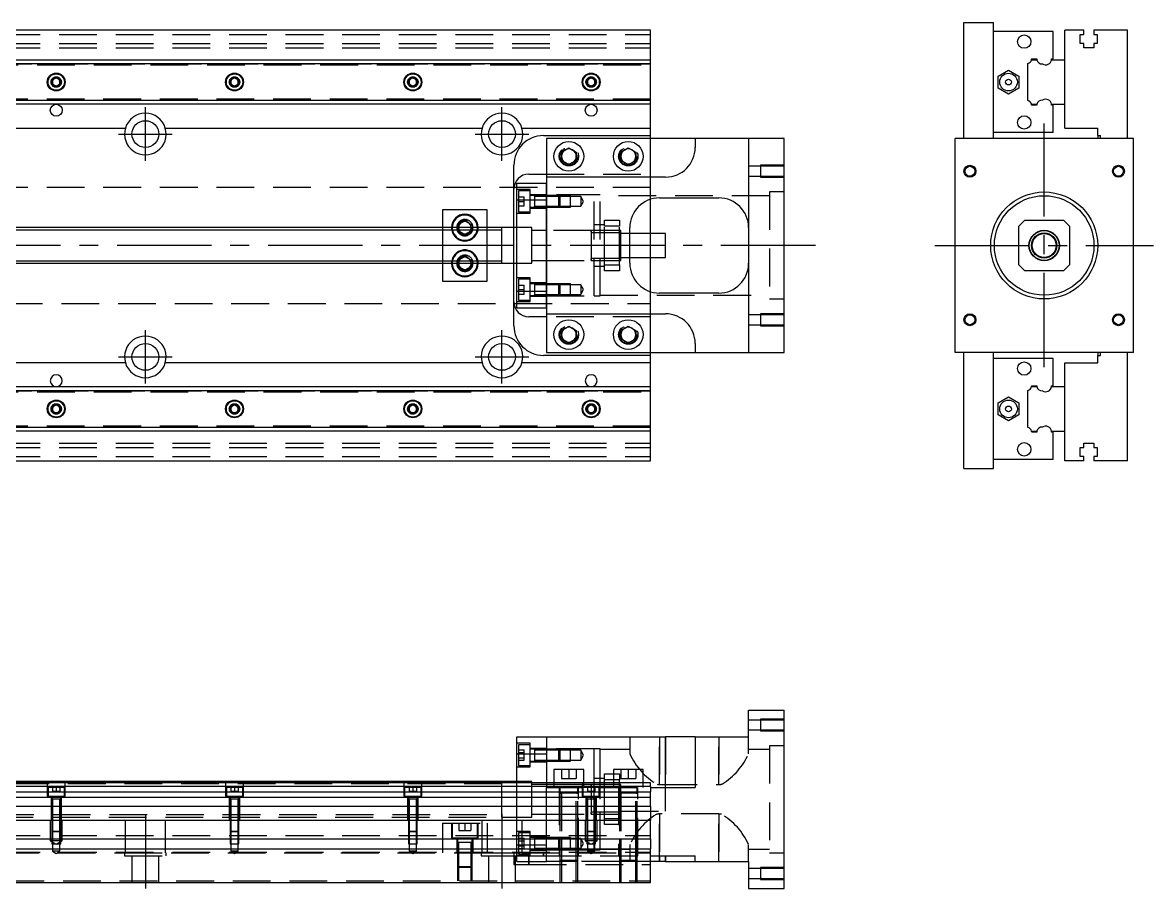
# Model space of a CAD drawing. Extents: x -12 to 749, y -264 to 77.
# Drawn here: x 368.7 to 749.2, y -216.3 to 75 of the extents above; entities that cross this region are included whole.
import ezdxf

# ---------------------------------------------------------------- set-up
doc = ezdxf.new("R2010")
doc.units = 0
doc.linetypes.add('CENTER', pattern=[50.8, 31.75, -6.35, 6.35, -6.35])
doc.linetypes.add('DASHED', pattern=[19.05, 12.7, -6.35])
doc.layers.get('0').update_dxf_attribs({"linetype": 'CONTINUOUS'})
doc.layers.add('CENTER', color=1, linetype='CENTER')

msp = doc.modelspace()

# ---------------------------------------------------------------- linework, layer by layer
at = {"color": 7, "linetype": 'CONTINUOUS'}
for p, q in [((580, 72.5), (340, 72.5)), ((580, 62.5), (580, 72.5)), ((685.44, 75), (695.44, 75)), ((685.44, 36), (685.44, 75)), ((695.44, 36), (695.44, 75)), ((719.44, 62.5), (719.44, 72.5)), ((725.74, 72.5), (719.44, 72.5)), ((725.74, 71), (725.74, 72.5)), ((729.14, 72.5), (729.14, 71)), ((740.44, 72.5), (729.14, 72.5)), ((740.44, 36), (740.44, 72.5)), ((715.44, 72), (695.44, 72)), ((715.44, 62.8), (715.44, 72)), ((724.59, 71), (725.74, 71)), ((724.59, 68), (724.59, 71)), ((729.14, 71), (730.29, 71)), ((730.29, 71), (730.29, 68)), ((725.74, 68), (724.59, 68)), ((725.74, 66.5), (725.74, 68)), ((729.14, 66.5), (725.74, 66.5)), ((729.14, 68), (729.14, 66.5)), ((730.29, 68), (729.14, 68)), ((340, 62.5), (580, 62.5)), ((340, 61.25), (580, 61.25)), ((580, 61.25), (580, 62.5)), ((580, 48.75), (580, 61.25)), ((706.94, 48.75), (706.94, 61.25)), ((708.19, 62.5), (709.96, 62.5)), ((708.23, 62.8), (709.94, 62.8)), ((714.91, 62.5), (719.44, 62.5)), ((714.94, 62.8), (715.44, 62.8)), ((719.44, 47.5), (719.44, 62.5)), ((719.44, 47.5), (719.44, 62.5)), ((696.94, 57.02), (700.44, 59.04)), ((700.44, 59.04), (703.94, 57.02)), ((378.75, 55.72), (380, 56.44)), ((378.75, 54.28), (378.75, 55.72)), ((380, 53.56), (378.75, 54.28)), ((380, 56.44), (381.25, 55.72)), ((381.25, 54.28), (380, 53.56)), ((381.25, 55.72), (381.25, 54.28)), ((438.75, 55.72), (440, 56.44)), ((438.75, 54.28), (438.75, 55.72)), ((440, 53.56), (438.75, 54.28)), ((440, 56.44), (441.25, 55.72)), ((441.25, 54.28), (440, 53.56)), ((441.25, 55.72), (441.25, 54.28)), ((498.75, 55.72), (500, 56.44)), ((498.75, 54.28), (498.75, 55.72)), ((500, 53.56), (498.75, 54.28)), ((500, 56.44), (501.25, 55.72)), ((501.25, 54.28), (500, 53.56)), ((501.25, 55.72), (501.25, 54.28)), ((558.75, 55.72), (560, 56.44)), ((558.75, 54.28), (558.75, 55.72)), ((560, 53.56), (558.75, 54.28)), ((560, 56.44), (561.25, 55.72)), ((561.25, 54.28), (560, 53.56)), ((561.25, 55.72), (561.25, 54.28)), ((696.94, 52.98), (696.94, 57.02)), ((703.94, 57.02), (703.94, 52.98)), ((700.44, 50.96), (696.94, 52.98)), ((703.94, 52.98), (700.44, 50.96)), ((580, 48.75), (340, 48.75)), ((580, 47.5), (340, 47.5)), ((580, 47.5), (580, 48.75)), ((580, 39.5), (580, 47.5)), ((708.19, 47.5), (709.96, 47.5)), ((709.94, 47.2), (708.23, 47.2)), ((714.91, 47.5), (719.44, 47.5)), ((715.44, 47.2), (714.94, 47.2)), ((715.44, 38), (715.44, 47.2)), ((719.44, 39.5), (719.44, 47.5)), ((340, 39.5), (403.29, 39.5)), ((416.71, 39.5), (523.29, 39.5)), ((536.71, 39.5), (580, 39.5)), ((580, 37), (580, 39.5)), ((719.44, 39.5), (730.44, 39.5)), ((730.44, 37), (730.44, 39.5)), ((544, 37), (580, 37)), ((545, 36), (545, 23)), ((595, 36), (545, 36)), ((580, 36), (580, 37)), ((595, 36), (595, 33)), ((613, 36), (595, 36)), ((613, 36), (613, -36)), ((625, 36), (613, 36)), ((625, -36), (625, 36)), ((682.44, -36), (682.44, 36)), ((742.44, 36), (682.44, 36)), ((715.44, 38), (695.44, 38)), ((730.44, 37), (731.44, 37)), ((730.44, 37), (730.44, 36)), ((731.44, 36), (731.44, 37)), ((742.44, -36), (742.44, 36)), ((550, 31.44), (552.5, 32.89)), ((550, 28.56), (550, 31.44)), ((552.5, 32.89), (555, 31.44)), ((555, 31.44), (555, 28.56)), ((570, 31.44), (572.5, 32.89)), ((570, 28.56), (570, 31.44)), ((572.5, 32.89), (575, 31.44)), ((575, 31.44), (575, 28.56)), ((534, 6), (534, 27)), ((552.5, 27.11), (550, 28.56)), ((555, 28.56), (552.5, 27.11)), ((572.5, 27.11), (570, 28.56)), ((575, 28.56), (572.5, 27.11)), ((539, 24), (545, 24)), ((545, 23), (545, 15.33)), ((585, 23), (545, 23)), ((535, 15.33), (535, 21)), ((535, 21), (545, 21)), ((535, 15.33), (545, 15.33)), ((535, -15.33), (535, 15.33)), ((545, -15.33), (545, 15.33)), ((545, 15.33), (545, -15.33)), ((580, 4), (580, 15.54)), ((583, 16), (603, 16)), ((510, 12), (510, 6)), ((525, 12), (510, 12)), ((525, 6), (525, 12)), ((515.5, 7.15), (517.5, 8.31)), ((517.5, 8.31), (519.5, 7.15)), ((705.94, 8.5), (703.94, 6.5)), ((705.94, 8.5), (718.94, 8.5)), ((720.94, 6.5), (718.94, 8.5)), ((530, 6), (340, 6)), ((515.5, 6), (515.5, 7.15)), ((519.5, 7.15), (519.5, 6)), ((530, 6), (529.99, 6)), ((530, -6), (530, 6)), ((530, 6), (530, 6)), ((535, 6), (530, 6)), ((573, -6), (573, 6)), ((585, 4), (573, 4)), ((585, 0), (585, 4)), ((703.94, -6.5), (703.94, 6.5)), ((720.94, 6.5), (720.94, -6.5)), ((585, -4), (585, 0)), ((340, -6), (530, -6)), ((510, -6), (510, -12)), ((515.5, -7.15), (515.5, -6)), ((517.5, -8.31), (515.5, -7.15)), ((519.5, -7.15), (517.5, -8.31)), ((519.5, -6), (519.5, -7.15)), ((525, -12), (525, -6)), ((529.99, -6), (530, -6)), ((530, -6), (530, -6)), ((530, -6), (535, -6)), ((534, -27), (534, -6)), ((573, -4), (585, -4)), ((580, -15.54), (580, -4)), ((703.94, -6.5), (705.94, -8.5)), ((718.94, -8.5), (720.94, -6.5)), ((718.94, -8.5), (705.94, -8.5)), ((510, -12), (525, -12)), ((535, -15.33), (545, -15.33)), ((535, -21), (535, -15.33)), ((545, -15.33), (545, -23)), ((603, -16), (583, -16)), ((535, -21), (545, -21)), ((545, -24), (539, -24)), ((545, -23), (585, -23)), ((545, -23), (545, -36)), ((550, -28.56), (552.5, -27.11)), ((550, -31.44), (550, -28.56)), ((552.5, -27.11), (555, -28.56)), ((555, -28.56), (555, -31.44)), ((570, -28.56), (572.5, -27.11)), ((570, -31.44), (570, -28.56)), ((572.5, -27.11), (575, -28.56)), ((575, -28.56), (575, -31.44)), ((552.5, -32.89), (550, -31.44)), ((555, -31.44), (552.5, -32.89)), ((572.5, -32.89), (570, -31.44)), ((575, -31.44), (572.5, -32.89)), ((595, -33), (595, -36)), ((580, -37), (544, -37)), ((545, -36), (595, -36)), ((580, -37), (580, -36)), ((580, -39.5), (580, -37)), ((595, -36), (613, -36)), ((613, -36), (625, -36)), ((742.44, -36), (682.44, -36)), ((685.44, -75), (685.44, -36)), ((695.44, -75), (695.44, -36)), ((715.44, -38), (695.44, -38)), ((715.44, -47.2), (715.44, -38)), ((730.44, -36), (730.44, -37)), ((730.44, -39.5), (730.44, -37)), ((730.44, -37), (731.44, -37)), ((731.44, -37), (731.44, -36)), ((740.44, -72.5), (740.44, -36)), ((403.29, -39.5), (340, -39.5)), ((523.29, -39.5), (416.71, -39.5)), ((580, -39.5), (536.71, -39.5)), ((580, -47.5), (580, -39.5)), ((719.44, -47.5), (719.44, -39.5)), ((719.44, -39.5), (730.44, -39.5)), ((340, -47.5), (580, -47.5)), ((340, -48.75), (580, -48.75)), ((580, -48.75), (580, -47.5)), ((580, -61.25), (580, -48.75)), ((706.94, -61.25), (706.94, -48.75)), ((708.19, -47.5), (709.96, -47.5)), ((708.23, -47.2), (709.94, -47.2)), ((714.91, -47.5), (719.44, -47.5)), ((714.94, -47.2), (715.44, -47.2)), ((719.44, -62.5), (719.44, -47.5)), ((719.44, -62.5), (719.44, -47.5)), ((696.94, -52.98), (700.44, -50.96)), ((696.94, -57.02), (696.94, -52.98)), ((700.44, -50.96), (703.94, -52.98)), ((703.94, -52.98), (703.94, -57.02)), ((378.75, -54.28), (380, -53.56)), ((378.75, -55.72), (378.75, -54.28)), ((380, -56.44), (378.75, -55.72)), ((380, -53.56), (381.25, -54.28)), ((381.25, -55.72), (380, -56.44)), ((381.25, -54.28), (381.25, -55.72)), ((438.75, -54.28), (440, -53.56)), ((438.75, -55.72), (438.75, -54.28)), ((440, -56.44), (438.75, -55.72)), ((440, -53.56), (441.25, -54.28)), ((441.25, -55.72), (440, -56.44)), ((441.25, -54.28), (441.25, -55.72)), ((498.75, -54.28), (500, -53.56)), ((498.75, -55.72), (498.75, -54.28)), ((500, -56.44), (498.75, -55.72)), ((500, -53.56), (501.25, -54.28)), ((501.25, -55.72), (500, -56.44)), ((501.25, -54.28), (501.25, -55.72)), ((558.75, -54.28), (560, -53.56)), ((558.75, -55.72), (558.75, -54.28)), ((560, -56.44), (558.75, -55.72)), ((560, -53.56), (561.25, -54.28)), ((561.25, -55.72), (560, -56.44)), ((561.25, -54.28), (561.25, -55.72)), ((700.44, -59.04), (696.94, -57.02)), ((703.94, -57.02), (700.44, -59.04)), ((580, -61.25), (340, -61.25)), ((580, -62.5), (340, -62.5)), ((580, -62.5), (580, -61.25)), ((580, -72.5), (580, -62.5)), ((708.19, -62.5), (709.96, -62.5)), ((709.94, -62.8), (708.23, -62.8)), ((714.91, -62.5), (719.44, -62.5)), ((715.44, -62.8), (714.94, -62.8)), ((715.44, -72), (715.44, -62.8)), ((719.44, -72.5), (719.44, -62.5)), ((724.59, -68), (725.74, -68)), ((724.59, -71), (724.59, -68)), ((725.74, -66.5), (729.14, -66.5)), ((725.74, -68), (725.74, -66.5)), ((729.14, -66.5), (729.14, -68)), ((729.14, -68), (730.29, -68)), ((730.29, -68), (730.29, -71)), ((715.44, -72), (695.44, -72)), ((725.74, -71), (724.59, -71)), ((725.74, -72.5), (725.74, -71)), ((729.14, -71), (729.14, -72.5)), ((730.29, -71), (729.14, -71)), ((340, -72.5), (580, -72.5)), ((685.44, -75), (695.44, -75)), ((725.74, -72.5), (719.44, -72.5)), ((740.44, -72.5), (729.14, -72.5)), ((613, -165.35), (613, -156.35)), ((613, -156.35), (625, -156.35)), ((625, -216.35), (625, -156.35)), ((535, -171.02), (535, -165.35)), ((535, -165.35), (545, -165.35)), ((545, -165.35), (585, -165.35)), ((545, -165.35), (545, -180.85)), ((585, -182.35), (585, -165.35)), ((595, -165.35), (585, -165.35)), ((595, -165.35), (595, -182.35)), ((595, -165.35), (613, -165.35)), ((535, -180.85), (535, -171.02)), ((535, -171.02), (545, -171.02)), ((557.5, -176.35), (547.5, -176.35)), ((547.5, -176.35), (547.5, -180.85)), ((557.5, -180.85), (557.5, -176.35)), ((577.5, -176.35), (567.5, -176.35)), ((567.5, -176.35), (567.5, -180.85)), ((577.5, -180.85), (577.5, -176.35)), ((530, -180.35), (335.5, -180.35)), ((580, -180.85), (335.5, -180.85)), ((580, -182.1), (335.5, -182.1)), ((530, -180.35), (529.99, -180.35)), ((530, -180.85), (530, -180.35)), ((530, -180.35), (530, -180.35)), ((535, -180.35), (530, -180.35)), ((561, -182.1), (560, -182.1)), ((564.5, -182.1), (561, -182.1)), ((567.5, -182.1), (564.5, -182.1)), ((569.5, -182.1), (567.5, -182.1)), ((570, -182.1), (569.5, -182.1)), ((580, -182.1), (580, -180.85)), ((580, -182.1), (580, -183.88)), ((580, -182.35), (595, -182.35)), ((335.5, -183.88), (580, -183.88)), ((580, -185.77), (335.5, -185.77)), ((580, -185.77), (580, -183.88)), ((580, -188.83), (580, -185.77)), ((580, -188.83), (335.5, -188.83)), ((580, -188.83), (580, -193.35)), ((0, -193.35), (580, -193.35)), ((580, -199.65), (580, -193.35)), ((0, -199.65), (580, -199.65)), ((580, -199.65), (580, -203.05)), ((0, -203.05), (580, -203.05)), ((580, -214.35), (580, -203.05)), ((580, -205.35), (595, -205.35)), ((585, -207.35), (585, -205.35)), ((595, -207.35), (595, -205.35)), ((585, -207.35), (580, -207.35)), ((585, -207.35), (595, -207.35)), ((595, -207.35), (613, -207.35)), ((613, -207.35), (613, -216.35)), ((0, -214.35), (580, -214.35)), ((613, -216.35), (625, -216.35))]:
    msp.add_line(p, q, dxfattribs=at)
at = {"color": 3, "linetype": 'DASHED'}
for p, q in [((0, 71), (580, 71)), ((0, 68), (580, 68)), ((0, 66.5), (580, 66.5)), ((335.5, 61.1), (580, 61.1)), ((340, 61.11), (580, 61.11)), ((335.5, 60.8), (580, 60.8)), ((381.48, 55.26), (381.5, 55)), ((441.48, 55.26), (441.5, 55)), ((498.5, 55), (498.52, 55.25)), ((558.5, 55), (558.52, 55.25)), ((580, 49.2), (335.5, 49.2)), ((580, 48.9), (335.5, 48.9)), ((580, 48.89), (340, 48.89)), ((580, 24), (580, 36)), ((555.48, 30.36), (555.5, 30)), ((569.5, 30), (569.52, 30.35)), ((617, 26.65), (613, 26.65)), ((617, 27), (617, 23)), ((625, 27), (617, 27)), ((625, 26.65), (617, 26.65)), ((545, 24), (580, 24)), ((580, 23), (580, 24)), ((580, 15.54), (580, 23)), ((613, 23.35), (617, 23.35)), ((617, 23.35), (625, 23.35)), ((617, 23), (625, 23)), ((580, 19.5), (76.97, 19.5)), ((545, 15.33), (545, 21)), ((539.5, 18.85), (535, 18.85)), ((535.5, 18.35), (535.5, 11.35)), ((539.5, 18.35), (535.5, 18.35)), ((535.5, 16.35), (537.5, 16.35)), ((537.5, 14.85), (537.5, 16.35)), ((539.5, 10.85), (539.5, 18.85)), ((545, 17.1), (539.5, 17.1)), ((540.9, 16.85), (539.5, 16.85)), ((540.9, 16.85), (540.89, 16.85)), ((540.9, 16.85), (540.9, 16.63)), ((540.9, 16.63), (540.9, 16.85)), ((545, 16.85), (540.9, 16.85)), ((540.9, 16.85), (540.9, 16.85)), ((540.9, 16.63), (540.9, 13.07)), ((545, 16.5), (540.9, 16.5)), ((561, 17), (545, 17)), ((549.15, 16.85), (545, 16.85)), ((549.15, 16.85), (545, 16.85)), ((549.5, 16.5), (545, 16.5)), ((549.15, 12.85), (549.15, 16.85)), ((553, 16.85), (549.15, 16.85)), ((549.5, 16.5), (549.15, 16.85)), ((549.5, 16.5), (549.5, 13.2)), ((553, 16.5), (549.5, 16.5)), ((553, 12.85), (553, 16.85)), ((556.5, 16.5), (553, 16.5)), ((556.5, 16.5), (556.5, 13.2)), ((557.45, 14.85), (556.5, 16.5)), ((561, -17), (561, 17)), ((563, 17), (561, 17)), ((563, -17), (563, 17)), ((620, 16.75), (563, 16.75)), ((580, 15.54), (580, 15.54)), ((620, 18), (620, -18)), ((625, 18), (620, 18)), ((535.5, 14.85), (537.5, 14.85)), ((535.5, 13.35), (537.5, 13.35)), ((537.5, 13.35), (537.5, 14.85)), ((539.5, 12.85), (540.9, 12.85)), ((539.5, 12.6), (545, 12.6)), ((540.89, 12.85), (540.9, 12.85)), ((540.9, 13.2), (545, 13.2)), ((540.9, 13.07), (540.9, 12.85)), ((540.9, 12.85), (540.9, 13.07)), ((540.9, 12.85), (545, 12.85)), ((540.9, 12.85), (540.9, 12.85)), ((545, 13.2), (549.5, 13.2)), ((545, 12.85), (549.15, 12.85)), ((545, 12.85), (549.15, 12.85)), ((549.15, 12.85), (549.5, 13.2)), ((549.15, 12.85), (553, 12.85)), ((549.5, 13.2), (553, 13.2)), ((553, 13.2), (556.5, 13.2)), ((556.5, 13.2), (557.45, 14.85)), ((535, 10.85), (539.5, 10.85)), ((535.5, 11.35), (539.5, 11.35)), ((564.5, 8.5), (569.5, 8.5)), ((564.5, 6.5), (564.5, 8.5)), ((569.5, 8.5), (569.5, 6.5)), ((510, 6), (510, 5.12)), ((510, 5.12), (510, -5.12)), ((515.5, 5.12), (515.5, 6)), ((515.5, 4.85), (515.5, 5.12)), ((517.5, 3.69), (515.5, 4.85)), ((519.5, 4.85), (517.5, 3.69)), ((519.5, 6), (519.5, 5.12)), ((519.5, 5.12), (519.5, 4.85)), ((519.98, 6.29), (520, 6)), ((525, 5.12), (525, 6)), ((525, -5.12), (525, 5.12)), ((534, -6), (534, 6)), ((540, 6), (535, 6)), ((540, 0), (540, 6)), ((545, 5), (540, 5)), ((560, 5), (545, 5)), ((569.5, 5), (559.99, 5)), ((560, 4.44), (560, 5)), ((560, 5), (560, 4.44)), ((560, 4.44), (560, -4.44)), ((569.5, 4.25), (560, 4.25)), ((564.5, 7), (561, 7)), ((569.5, 6.5), (564.5, 6.5)), ((564.5, -6.5), (564.5, 6.5)), ((569.5, -6.5), (569.5, 6.5)), ((570, 5), (569.5, 5)), ((570, 4.25), (569.5, 4.25)), ((570, 0), (570, 5)), ((573, 4), (570, 4)), ((580, -4), (580, 4)), ((540, -6), (540, 0)), ((570, -5), (570, 0)), ((515.5, -4.85), (517.5, -3.69)), ((517.5, -3.69), (519.5, -4.85)), ((510, -5.12), (510, -6)), ((515.5, -5.12), (515.5, -4.85)), ((515.5, -6), (515.5, -5.12)), ((519.5, -4.85), (519.5, -5.12)), ((519.5, -5.12), (519.5, -6)), ((519.98, -5.71), (520, -6)), ((525, -6), (525, -5.12)), ((530, -6), (530, -6)), ((535, -6), (540, -6)), ((540, -5), (545, -5)), ((545, -5), (560, -5)), ((559.99, -5), (569.5, -5)), ((560, -4.25), (569.5, -4.25)), ((560, -5), (560, -4.44)), ((560, -4.44), (560, -5)), ((560, -5), (560, -5)), ((561, -7), (564.5, -7)), ((564.5, -6.5), (569.5, -6.5)), ((564.5, -8.5), (564.5, -6.5)), ((569.5, -4.25), (570, -4.25)), ((569.5, -5), (570, -5)), ((569.5, -6.5), (569.5, -8.5)), ((570, -4), (573, -4)), ((539.5, -10.85), (535, -10.85)), ((535.5, -11.35), (535.5, -18.35)), ((539.5, -11.35), (535.5, -11.35)), ((539.5, -18.85), (539.5, -10.85)), ((569.5, -8.5), (564.5, -8.5)), ((535.5, -13.35), (537.5, -13.35)), ((535.5, -14.85), (537.5, -14.85)), ((537.5, -14.85), (537.5, -13.35)), ((537.5, -16.35), (537.5, -14.85)), ((545, -12.6), (539.5, -12.6)), ((540.9, -12.85), (539.5, -12.85)), ((540.9, -12.85), (540.89, -12.85)), ((540.9, -12.85), (540.9, -13.07)), ((540.9, -12.85), (540.9, -12.85)), ((545, -12.85), (540.9, -12.85)), ((540.9, -13.07), (540.9, -16.63)), ((545, -13.2), (540.9, -13.2)), ((549.15, -12.85), (545, -12.85)), ((549.15, -12.85), (545, -12.85)), ((549.5, -13.2), (545, -13.2)), ((549.15, -16.85), (549.15, -12.85)), ((553, -12.85), (549.15, -12.85)), ((549.5, -13.2), (549.15, -12.85)), ((549.5, -13.2), (549.5, -16.5)), ((553, -13.2), (549.5, -13.2)), ((553, -16.85), (553, -12.85)), ((556.5, -13.2), (553, -13.2)), ((556.5, -13.2), (556.5, -16.5)), ((557.45, -14.85), (556.5, -13.2)), ((556.5, -16.5), (557.45, -14.85)), ((535, -18.85), (539.5, -18.85)), ((535.5, -16.35), (537.5, -16.35)), ((535.5, -18.35), (539.5, -18.35)), ((539.5, -16.85), (540.9, -16.85)), ((539.5, -17.1), (545, -17.1)), ((540.89, -16.85), (540.9, -16.85)), ((540.9, -16.5), (545, -16.5)), ((540.9, -16.63), (540.9, -16.85)), ((540.9, -16.85), (540.9, -16.85)), ((540.9, -16.85), (545, -16.85)), ((545, -21), (545, -15.33)), ((545, -16.5), (549.5, -16.5)), ((545, -16.85), (549.15, -16.85)), ((545, -16.85), (549.15, -16.85)), ((545, -17), (561, -17)), ((549.15, -16.85), (549.5, -16.5)), ((549.15, -16.85), (553, -16.85)), ((549.5, -16.5), (553, -16.5)), ((553, -16.5), (556.5, -16.5)), ((561, -17), (563, -17)), ((563, -16.75), (620, -16.75)), ((580, -23), (580, -15.54)), ((580, -15.54), (580, -15.54)), ((620, -18), (625, -18)), ((76.97, -19.5), (580, -19.5)), ((580, -24), (545, -24)), ((580, -24), (580, -23)), ((580, -36), (580, -24)), ((617, -23.35), (613, -23.35)), ((617, -23), (617, -27)), ((625, -23), (617, -23)), ((625, -23.35), (617, -23.35)), ((549.5, -30), (549.52, -29.65)), ((569.5, -30), (569.52, -29.65)), ((613, -26.65), (617, -26.65)), ((617, -26.65), (625, -26.65)), ((617, -27), (625, -27)), ((335.5, -48.9), (580, -48.9)), ((335.5, -49.2), (580, -49.2)), ((340, -48.89), (580, -48.89)), ((381.48, -54.74), (381.5, -55)), ((441.48, -54.74), (441.5, -55)), ((498.5, -55), (498.52, -54.75)), ((561.48, -54.74), (561.5, -55)), ((580, -60.8), (335.5, -60.8)), ((580, -61.1), (335.5, -61.1)), ((580, -61.11), (340, -61.11)), ((0, -66.5), (580, -66.5)), ((0, -68), (580, -68)), ((0, -71), (580, -71)), ((617, -159.7), (613, -159.7)), ((617, -159.35), (617, -163.35)), ((625, -159.35), (617, -159.35)), ((625, -159.7), (617, -159.7)), ((613, -163), (617, -163)), ((617, -163), (625, -163)), ((617, -163.35), (625, -163.35)), ((573, -165.35), (573, -170.71)), ((583, -181.39), (583, -165.35)), ((583, -165.35), (583, -181.39)), ((585, -165.35), (585, -182.35)), ((603, -165.35), (603, -181.39)), ((603, -181.39), (603, -165.35)), ((613, -170.71), (613, -165.35)), ((539.5, -167.5), (535, -167.5)), ((535.5, -168), (535.5, -171.5)), ((539.5, -168), (535.5, -168)), ((535.5, -169.77), (537.5, -169.77)), ((535.5, -170.63), (537.5, -170.63)), ((537.5, -170.63), (537.5, -169.77)), ((537.5, -172.37), (537.5, -170.63)), ((539.5, -175.5), (539.5, -167.5)), ((545, -169.25), (539.5, -169.25)), ((540.9, -169.5), (539.5, -169.5)), ((540.9, -169.5), (540.89, -169.5)), ((540.9, -169.5), (540.9, -170.09)), ((540.9, -169.5), (540.9, -169.72)), ((545, -169.5), (540.9, -169.5)), ((540.9, -169.5), (540.9, -169.5)), ((540.9, -169.72), (540.9, -170.09)), ((545, -169.85), (540.9, -169.85)), ((540.9, -170.09), (540.9, -171.5)), ((561, -169.35), (545, -169.35)), ((549.15, -169.5), (545, -169.5)), ((549.15, -169.5), (545, -169.5)), ((549.5, -169.85), (545, -169.85)), ((549.15, -171.5), (549.15, -169.5)), ((553, -169.5), (549.15, -169.5)), ((549.5, -169.85), (549.15, -169.5)), ((549.5, -169.85), (549.5, -171.5)), ((553, -169.85), (549.5, -169.85)), ((553, -173.5), (553, -169.5)), ((556.5, -169.85), (553, -169.85)), ((556.5, -169.85), (556.5, -173.15)), ((557.45, -171.5), (556.5, -169.85)), ((561, -180.85), (561, -169.35)), ((563, -169.35), (561, -169.35)), ((563, -180.85), (563, -169.35)), ((573, -169.6), (563, -169.6)), ((573, -170.71), (573.04, -171.06)), ((612.96, -171.08), (613, -170.71)), ((620, -169.6), (613, -169.6)), ((620, -168.35), (620, -204.35)), ((625, -168.35), (620, -168.35)), ((535.5, -171.5), (535.5, -175)), ((535.5, -172.37), (537.5, -172.37)), ((535.5, -173.23), (537.5, -173.23)), ((535.5, -175), (539.5, -175)), ((537.5, -173.23), (537.5, -172.37)), ((539.5, -173.5), (540.9, -173.5)), ((539.5, -173.75), (545, -173.75)), ((540.89, -173.5), (540.9, -173.5)), ((540.9, -171.36), (540.9, -171.64)), ((540.9, -171.5), (540.9, -172.92)), ((540.9, -172.92), (540.9, -173.5)), ((540.9, -172.92), (540.9, -173.28)), ((540.9, -173.15), (545, -173.15)), ((540.9, -173.28), (540.9, -173.5)), ((540.9, -173.5), (545, -173.5)), ((540.9, -173.5), (540.9, -173.5)), ((545, -173.15), (549.5, -173.15)), ((545, -173.5), (549.15, -173.5)), ((545, -173.5), (549.15, -173.5)), ((549.15, -173.5), (549.15, -171.5)), ((549.15, -173.5), (549.5, -173.15)), ((549.15, -173.5), (553, -173.5)), ((549.5, -171.5), (549.5, -173.15)), ((549.5, -173.15), (553, -173.15)), ((553, -173.15), (556.5, -173.15)), ((556.5, -173.15), (557.45, -171.5)), ((535, -175.5), (539.5, -175.5)), ((550, -176.35), (550, -179.35)), ((552.5, -176.35), (552.5, -179.35)), ((555, -176.35), (555, -179.35)), ((564.5, -177.85), (567.5, -177.85)), ((564.5, -179.85), (564.5, -177.85)), ((567.5, -177.85), (569.5, -177.85)), ((569.5, -177.85), (569.5, -179.85)), ((570, -176.35), (570, -179.35)), ((572.5, -176.35), (572.5, -179.35)), ((575, -176.35), (575, -179.35)), ((530, -181.22), (55, -181.22)), ((377, -180.85), (377, -185.35)), ((382.75, -182.35), (377.25, -182.35)), ((377.25, -182.35), (377.25, -185.35)), ((378.75, -182.35), (378.75, -183.65)), ((380, -182.35), (380, -183.65)), ((381.25, -182.35), (381.25, -183.65)), ((382.75, -185.35), (382.75, -182.35)), ((383, -185.35), (383, -180.85)), ((437, -180.85), (437, -185.35)), ((442.75, -182.35), (437.25, -182.35)), ((437.25, -182.35), (437.25, -185.35)), ((438.75, -182.35), (438.75, -183.65)), ((440, -182.35), (440, -183.65)), ((441.25, -182.35), (441.25, -183.65)), ((442.75, -185.35), (442.75, -182.35)), ((443, -185.35), (443, -180.85)), ((497, -180.85), (497, -185.35)), ((502.75, -182.35), (497.25, -182.35)), ((497.25, -182.35), (497.25, -185.35)), ((498.75, -182.35), (498.75, -183.65)), ((500, -182.35), (500, -183.65)), ((501.25, -182.35), (501.25, -183.65)), ((502.75, -185.35), (502.75, -182.35)), ((503, -185.35), (503, -180.85)), ((530, -180.85), (530, -180.35)), ((530, -186.15), (530, -180.85)), ((540, -180.35), (535, -180.35)), ((535, -193.35), (535, -180.85)), ((540, -180.85), (540, -180.35)), ((540, -186.35), (540, -180.85)), ((545, -181.35), (540, -181.35)), ((545, -180.85), (545, -182.35)), ((547.5, -181.35), (545, -181.35)), ((545, -193.35), (545, -182.35)), ((545, -182.35), (557.25, -182.35)), ((547.5, -180.85), (547.5, -182.35)), ((557.5, -181.35), (547.5, -181.35)), ((549.25, -182.35), (549.25, -205.35)), ((549.5, -182.35), (549.5, -184.35)), ((550, -179.35), (552.5, -179.35)), ((552.5, -179.35), (555, -179.35)), ((555.5, -184.35), (555.5, -182.35)), ((555.75, -205.35), (555.75, -182.35)), ((557, -180.85), (557, -185.35)), ((562.75, -182.35), (557.25, -182.35)), ((557.25, -182.35), (557.25, -185.35)), ((557.5, -182.35), (557.5, -180.85)), ((560, -181.35), (557.5, -181.35)), ((558.75, -182.35), (558.75, -183.65)), ((560, -181.35), (559.99, -181.35)), ((560, -181.35), (560, -181.91)), ((560, -181.91), (560, -181.35)), ((560, -181.35), (560, -181.35)), ((560, -181.35), (560, -181.35)), ((561, -181.35), (560, -181.35)), ((560, -181.91), (560, -182.25)), ((560, -182.35), (560, -183.65)), ((564.5, -179.35), (561, -179.35)), ((561, -182.35), (561, -180.85)), ((564.5, -181.35), (561, -181.35)), ((561, -185.35), (561, -182.35)), ((561.25, -182.35), (561.25, -183.65)), ((562.75, -182.35), (580, -182.35)), ((562.75, -185.35), (562.75, -182.35)), ((563, -185.35), (563, -180.85)), ((567.5, -179.85), (564.5, -179.85)), ((564.5, -180.85), (564.5, -179.85)), ((564.5, -182.35), (564.5, -180.85)), ((567.5, -181.35), (564.5, -181.35)), ((564.5, -192.85), (564.5, -182.35)), ((569.5, -179.85), (567.5, -179.85)), ((567.5, -180.85), (567.5, -182.35)), ((569.5, -181.35), (567.5, -181.35)), ((569.25, -182.35), (569.25, -205.35)), ((569.5, -180.85), (569.5, -179.85)), ((569.5, -182.35), (569.5, -180.85)), ((570, -181.35), (569.5, -181.35)), ((569.5, -182.35), (569.5, -184.35)), ((570, -179.35), (572.5, -179.35)), ((570, -182.35), (570, -181.35)), ((570, -184.35), (570, -182.35)), ((572.5, -179.35), (575, -179.35)), ((575.5, -184.35), (575.5, -182.35)), ((575.75, -205.35), (575.75, -182.35)), ((577.5, -182.35), (577.5, -180.85)), ((582.17, -181.28), (582.44, -181.34)), ((582.44, -181.34), (582.72, -181.38)), ((582.72, -181.38), (583, -181.39)), ((583, -181.39), (603, -181.39)), ((585, -190.35), (585, -182.35)), ((377, -185.35), (383, -185.35)), ((378.25, -185.35), (378.25, -193.35)), ((378.5, -185.35), (378.5, -186.35)), ((378.5, -186.34), (378.5, -186.35)), ((378.62, -186.35), (378.5, -186.35)), ((378.5, -186.35), (378.5, -193.35)), ((378.5, -186.35), (378.5, -186.35)), ((381.25, -186.35), (378.62, -186.35)), ((378.75, -183.65), (380, -183.65)), ((378.75, -186.35), (378.75, -193.35)), ((380, -183.65), (381.25, -183.65)), ((381.25, -193.35), (381.25, -186.35)), ((381.5, -186.35), (381.5, -185.35)), ((381.5, -186.35), (381.5, -186.34)), ((381.5, -193.35), (381.5, -186.35)), ((381.5, -186.35), (381.5, -186.35)), ((381.75, -193.35), (381.75, -185.35)), ((437, -185.35), (443, -185.35)), ((438.25, -185.35), (438.25, -193.35)), ((438.5, -185.35), (438.5, -186.35)), ((438.5, -186.34), (438.5, -186.35)), ((438.62, -186.35), (438.5, -186.35)), ((438.5, -186.35), (438.5, -193.35)), ((438.5, -186.35), (438.5, -186.35)), ((441.25, -186.35), (438.62, -186.35)), ((438.75, -183.65), (440, -183.65)), ((438.75, -186.35), (438.75, -193.35)), ((440, -183.65), (441.25, -183.65)), ((441.25, -193.35), (441.25, -186.35)), ((441.5, -186.35), (441.5, -185.35)), ((441.5, -186.35), (441.5, -186.34)), ((441.5, -193.35), (441.5, -186.35)), ((441.5, -186.35), (441.5, -186.35)), ((441.75, -193.35), (441.75, -185.35)), ((497, -185.35), (503, -185.35)), ((498.25, -185.35), (498.25, -193.35)), ((498.5, -185.35), (498.5, -186.35)), ((498.5, -186.34), (498.5, -186.35)), ((498.62, -186.35), (498.5, -186.35)), ((498.5, -186.35), (498.5, -193.35)), ((498.5, -186.35), (498.5, -186.35)), ((501.25, -186.35), (498.62, -186.35)), ((498.75, -183.65), (500, -183.65)), ((498.75, -186.35), (498.75, -193.35)), ((500, -183.65), (501.25, -183.65)), ((501.25, -193.35), (501.25, -186.35)), ((501.5, -186.35), (501.5, -185.35)), ((501.5, -186.35), (501.5, -186.34)), ((501.5, -193.35), (501.5, -186.35)), ((501.5, -186.35), (501.5, -186.35)), ((501.75, -193.35), (501.75, -185.35)), ((530, -186.55), (530, -186.15)), ((540, -192.35), (540, -186.35)), ((549.5, -184.34), (549.5, -184.35)), ((549.5, -184.35), (549.85, -184.35)), ((549.85, -184.35), (549.5, -184.35)), ((549.5, -184.35), (549.5, -184.35)), ((549.5, -184.35), (549.5, -199.65)), ((555.15, -184.35), (549.85, -184.35)), ((550, -184.35), (550, -199.65)), ((555, -199.65), (555, -184.35)), ((555.15, -184.35), (555.5, -184.35)), ((555.5, -184.35), (555.15, -184.35)), ((555.5, -184.35), (555.5, -184.34)), ((555.5, -184.35), (555.5, -184.35)), ((555.5, -199.65), (555.5, -184.35)), ((557, -185.35), (563, -185.35)), ((558.25, -185.35), (558.25, -193.35)), ((558.5, -185.35), (558.5, -186.35)), ((558.5, -186.34), (558.5, -186.35)), ((558.62, -186.35), (558.5, -186.35)), ((558.5, -186.35), (558.5, -186.35)), ((558.5, -186.35), (558.5, -193.35)), ((560, -186.35), (558.62, -186.35)), ((558.75, -183.65), (560, -183.65)), ((558.75, -186.35), (558.75, -193.35)), ((560, -183.65), (561.25, -183.65)), ((560, -183.75), (560, -185.35)), ((560, -185.35), (560, -186.15)), ((560, -186.35), (560, -186.15)), ((560, -186.15), (560, -186.35)), ((560, -186.55), (560, -186.35)), ((561.38, -186.35), (560, -186.35)), ((560, -186.35), (560, -186.55)), ((561, -186.35), (561, -185.35)), ((561, -197.35), (561, -186.35)), ((561.25, -193.35), (561.25, -186.35)), ((561.5, -186.35), (561.38, -186.35)), ((561.5, -186.35), (561.5, -185.35)), ((561.5, -186.35), (561.5, -186.34)), ((561.5, -186.35), (561.5, -186.35)), ((561.5, -193.35), (561.5, -186.35)), ((561.75, -193.35), (561.75, -185.35)), ((563, -186.35), (563, -185.35)), ((563, -203.35), (563, -186.35)), ((569.5, -184.34), (569.5, -184.35)), ((569.5, -184.35), (569.85, -184.35)), ((569.85, -184.35), (569.5, -184.35)), ((569.5, -184.35), (569.5, -199.65)), ((569.5, -184.35), (569.5, -184.35)), ((575.15, -184.35), (569.85, -184.35)), ((570, -184.35), (570, -199.65)), ((575, -199.65), (575, -184.35)), ((575.15, -184.35), (575.5, -184.35)), ((575.5, -184.35), (575.15, -184.35)), ((575.5, -184.35), (575.5, -184.34)), ((575.5, -199.65), (575.5, -184.35)), ((575.5, -184.35), (575.5, -184.35)), ((530, -192.35), (530, -186.55)), ((560, -186.55), (560, -190.79)), ((55, -191.47), (530, -191.47)), ((321.5, -192.35), (530, -192.35)), ((378, -193.35), (378, -200.35)), ((378.5, -193.35), (378.5, -197.1)), ((378.5, -193.35), (378.5, -197.1)), ((378.75, -193.35), (378.75, -197.35)), ((381.25, -197.35), (381.25, -193.35)), ((381.5, -197.1), (381.5, -193.35)), ((381.5, -197.1), (381.5, -193.35)), ((382, -200.35), (382, -193.35)), ((403.29, -204.35), (403.29, -193.35)), ((416.71, -193.35), (416.71, -204.35)), ((438.5, -193.35), (438.5, -197.1)), ((438.5, -193.35), (438.5, -197.1)), ((438.75, -193.35), (438.75, -197.35)), ((441.25, -197.35), (441.25, -193.35)), ((441.5, -197.1), (441.5, -193.35)), ((441.5, -197.1), (441.5, -193.35)), ((498.5, -193.35), (498.5, -197.1)), ((498.5, -193.35), (498.5, -197.1)), ((498.75, -193.35), (498.75, -197.35)), ((501.25, -197.35), (501.25, -193.35)), ((501.5, -197.1), (501.5, -193.35)), ((501.5, -197.1), (501.5, -193.35)), ((523.29, -204.35), (523.29, -193.35)), ((529.99, -192.35), (530, -192.35)), ((530, -192.35), (530, -192.35)), ((530, -192.35), (530, -192.35)), ((530, -192.35), (535, -192.35)), ((535, -192.35), (540, -192.35)), ((535, -199.65), (535, -193.35)), ((536.71, -193.35), (536.71, -204.35)), ((540, -191.35), (545, -191.35)), ((545, -191.35), (560, -191.35)), ((545, -199.65), (545, -193.35)), ((558, -193.35), (558, -200.35)), ((558.5, -193.35), (558.5, -197.1)), ((558.5, -193.35), (558.5, -197.1)), ((558.75, -193.35), (558.75, -197.35)), ((559.99, -191.35), (569.5, -191.35)), ((560, -190.6), (570, -190.6)), ((560, -191.35), (560, -190.79)), ((560, -190.79), (560, -191.35)), ((560, -191.35), (560, -191.35)), ((560, -191.35), (569.5, -191.35)), ((561.25, -197.35), (561.25, -193.35)), ((561.5, -197.1), (561.5, -193.35)), ((561.5, -197.1), (561.5, -193.35)), ((562, -200.35), (562, -193.35)), ((564.5, -192.85), (569.5, -192.85)), ((564.5, -194.85), (564.5, -192.85)), ((569.5, -191.35), (570, -191.35)), ((570, -190.35), (585, -190.35)), ((603, -191.31), (583, -191.31)), ((583, -207.35), (583, -191.31)), ((583, -191.31), (583, -205.35)), ((603, -191.31), (603, -207.35)), ((603, -207.35), (603, -191.31)), ((603.28, -191.32), (603, -191.31)), ((603.56, -191.36), (603.28, -191.32)), ((603.83, -191.42), (603.56, -191.36)), ((378.5, -197.1), (381.5, -197.1)), ((378.5, -197.1), (378.5, -199.65)), ((378.5, -197.1), (378.75, -197.35)), ((381.25, -197.35), (378.75, -197.35)), ((378.75, -197.35), (378.75, -201.35)), ((381.25, -197.35), (381.5, -197.1)), ((381.25, -201.35), (381.25, -197.35)), ((381.5, -199.65), (381.5, -197.1)), ((438.5, -197.1), (441.5, -197.1)), ((438.5, -197.1), (438.5, -199.65)), ((438.5, -197.1), (438.75, -197.35)), ((441.25, -197.35), (438.75, -197.35)), ((438.75, -197.35), (438.75, -201.35)), ((441.25, -197.35), (441.5, -197.1)), ((441.25, -201.35), (441.25, -197.35)), ((441.5, -199.65), (441.5, -197.1)), ((498.5, -197.1), (501.5, -197.1)), ((498.5, -197.1), (498.5, -199.65)), ((498.5, -197.1), (498.75, -197.35)), ((501.25, -197.35), (498.75, -197.35)), ((498.75, -197.35), (498.75, -201.35)), ((501.25, -197.35), (501.5, -197.1)), ((501.25, -201.35), (501.25, -197.35)), ((501.5, -199.65), (501.5, -197.1)), ((510, -194.35), (525, -194.35)), ((510, -194.35), (510, -199.65)), ((513, -194.35), (513, -199.35)), ((513.25, -194.35), (513.25, -199.35)), ((515.5, -194.35), (515.5, -196.85)), ((515.5, -196.85), (517.5, -196.85)), ((517.5, -194.35), (517.5, -196.85)), ((517.5, -196.85), (519.5, -196.85)), ((519.5, -194.35), (519.5, -196.85)), ((521.75, -199.35), (521.75, -194.35)), ((522, -199.35), (522, -194.35)), ((525, -194.35), (525, -199.65)), ((539.5, -197.2), (535, -197.2)), ((535.5, -197.7), (535.5, -199.65)), ((539.5, -197.7), (535.5, -197.7)), ((539.5, -205.2), (539.5, -197.2)), ((558.5, -197.1), (561.5, -197.1)), ((558.5, -197.1), (558.5, -199.65)), ((558.5, -197.1), (558.75, -197.35)), ((561.25, -197.35), (558.75, -197.35)), ((558.75, -197.35), (558.75, -201.35)), ((561, -199.65), (561, -197.35)), ((561.25, -197.35), (561.5, -197.1)), ((561.25, -201.35), (561.25, -197.35)), ((561.5, -199.65), (561.5, -197.1)), ((569.5, -194.85), (564.5, -194.85)), ((0, -198.5), (580, -198.5)), ((382, -200.35), (378, -200.35)), ((378, -200.35), (380, -201.5)), ((378.5, -199.65), (378.5, -201.35)), ((378.5, -201.35), (381.5, -201.35)), ((378.75, -201.35), (378.75, -203.85)), ((380, -201.5), (382, -200.35)), ((381.25, -203.85), (381.25, -201.35)), ((381.5, -201.35), (381.5, -199.65)), ((438.5, -199.65), (438.5, -201.35)), ((438.5, -201.35), (441.5, -201.35)), ((438.75, -201.35), (438.75, -203.85)), ((441.25, -203.85), (441.25, -201.35)), ((441.5, -201.35), (441.5, -199.65)), ((498.5, -199.65), (498.5, -201.35)), ((498.5, -201.35), (501.5, -201.35)), ((498.75, -201.35), (498.75, -203.85)), ((501.25, -203.85), (501.25, -201.35)), ((501.5, -201.35), (501.5, -199.65)), ((510, -199.65), (510, -203.05)), ((513, -199.35), (522, -199.35)), ((514.75, -199.35), (514.75, -204.35)), ((515, -199.35), (515, -199.65)), ((515, -199.65), (515, -200.95)), ((515, -200.94), (515, -200.95)), ((515, -200.95), (515.26, -200.95)), ((515.26, -200.95), (515, -200.95)), ((515, -200.95), (515, -203.05)), ((515, -200.95), (515, -200.95)), ((519.74, -200.95), (515.26, -200.95)), ((515.4, -200.95), (515.4, -203.05)), ((519.6, -203.05), (519.6, -200.95)), ((519.74, -200.95), (520, -200.95)), ((520, -200.95), (519.74, -200.95)), ((520, -199.65), (520, -199.35)), ((520, -200.95), (520, -199.65)), ((520, -200.95), (520, -200.94)), ((520, -203.05), (520, -200.95)), ((520, -200.95), (520, -200.95)), ((520.25, -204.35), (520.25, -199.35)), ((525, -199.65), (525, -203.05)), ((535, -201.68), (535, -199.65)), ((535.5, -199.47), (537.5, -199.47)), ((535.5, -199.65), (535.5, -201.2)), ((535.5, -200.33), (537.5, -200.33)), ((535.5, -201.2), (535.5, -203.05)), ((537.5, -200.33), (537.5, -199.47)), ((537.5, -202.07), (537.5, -200.33)), ((545, -198.95), (539.5, -198.95)), ((540.9, -199.2), (539.5, -199.2)), ((540.9, -199.2), (540.89, -199.2)), ((540.9, -199.2), (540.9, -199.55)), ((540.9, -199.2), (540.9, -199.42)), ((540.9, -199.2), (540.9, -199.2)), ((545, -199.2), (540.9, -199.2)), ((540.9, -199.42), (540.9, -199.65)), ((540.9, -199.55), (540.9, -199.65)), ((545, -199.55), (540.9, -199.55)), ((540.9, -199.65), (540.9, -201.2)), ((540.9, -201.07), (540.9, -201.33)), ((540.9, -201.2), (540.9, -203.2)), ((540.9, -201.2), (540.9, -202.98)), ((540.9, -201.33), (540.9, -202.85)), ((549.15, -199.2), (545, -199.2)), ((549.15, -199.2), (545, -199.2)), ((549.5, -199.55), (545, -199.55)), ((545, -203.05), (545, -199.65)), ((549.15, -199.65), (549.15, -199.2)), ((549.5, -199.2), (549.15, -199.2)), ((549.5, -199.55), (549.15, -199.2)), ((549.15, -201.2), (549.15, -199.65)), ((549.15, -203.05), (549.15, -201.2)), ((550, -199.2), (549.5, -199.2)), ((553, -199.55), (549.5, -199.55)), ((549.5, -199.65), (549.5, -203.05)), ((553, -199.2), (550, -199.2)), ((550, -199.65), (550, -203.05)), ((553, -199.65), (553, -199.2)), ((556.5, -199.55), (553, -199.55)), ((553, -203.05), (553, -199.65)), ((555, -203.05), (555, -199.65)), ((555.5, -203.05), (555.5, -199.65)), ((556.5, -199.55), (556.5, -202.85)), ((557.45, -201.2), (556.5, -199.55)), ((556.5, -202.85), (557.45, -201.2)), ((562, -200.35), (558, -200.35)), ((558, -200.35), (560, -201.5)), ((558.5, -199.65), (558.5, -201.35)), ((558.5, -201.35), (561.5, -201.35)), ((558.75, -201.35), (558.75, -203.85)), ((560, -201.5), (562, -200.35)), ((561, -201.35), (561, -199.65)), ((561, -203.05), (561, -201.35)), ((561.25, -203.85), (561.25, -201.35)), ((561.5, -201.35), (561.5, -199.65)), ((569.5, -199.65), (569.5, -203.05)), ((570, -199.65), (570, -203.05)), ((573.04, -201.62), (573, -201.99)), ((575, -203.05), (575, -199.65)), ((575.5, -203.05), (575.5, -199.65)), ((613, -201.99), (612.96, -201.64)), ((0, -204.2), (580, -204.2)), ((56.71, -204.35), (523.29, -204.35)), ((381.25, -203.85), (378.75, -203.85)), ((378.75, -203.85), (380, -204.57)), ((380, -204.57), (381.25, -203.85)), ((403, -204.35), (417, -204.35)), ((403, -204.35), (403, -205.35)), ((403, -205.35), (417, -205.35)), ((405.5, -205.35), (405.5, -214.35)), ((414.5, -214.35), (414.5, -205.35)), ((417, -205.35), (417, -204.35)), ((441.25, -203.85), (438.75, -203.85)), ((438.75, -203.85), (440, -204.57)), ((440, -204.57), (441.25, -203.85)), ((501.25, -203.85), (498.75, -203.85)), ((498.75, -203.85), (500, -204.57)), ((500, -204.57), (501.25, -203.85)), ((510, -203.05), (510, -204.35)), ((515, -203.05), (515, -204.35)), ((515, -204.35), (515, -208.95)), ((515, -204.35), (515, -208.95)), ((515.4, -203.05), (515.4, -204.35)), ((515.4, -204.35), (515.4, -209.35)), ((519.6, -204.35), (519.6, -203.05)), ((519.6, -209.35), (519.6, -204.35)), ((520, -204.35), (520, -203.05)), ((520, -208.95), (520, -204.35)), ((520, -208.95), (520, -204.35)), ((523, -204.35), (537, -204.35)), ((523, -204.35), (523, -205.35)), ((523, -205.35), (537, -205.35)), ((523.29, -204.35), (536.71, -204.35)), ((525, -203.05), (525, -204.35)), ((525.5, -205.35), (525.5, -214.35)), ((534, -204.35), (534, -205.35)), ((534, -205.35), (544, -205.35)), ((534, -205.35), (534, -208.35)), ((534.5, -214.35), (534.5, -205.35)), ((535, -201.68), (545, -201.68)), ((535, -203.05), (535, -201.68)), ((535, -204.35), (535, -203.05)), ((535, -207.35), (535, -204.35)), ((535, -205.2), (539.5, -205.2)), ((535.5, -202.07), (537.5, -202.07)), ((535.5, -202.93), (537.5, -202.93)), ((535.5, -203.05), (535.5, -204.35)), ((535.5, -204.35), (535.5, -204.7)), ((535.5, -204.7), (539.5, -204.7)), ((536.71, -204.35), (580, -204.35)), ((537, -205.35), (537, -204.35)), ((537.5, -202.93), (537.5, -202.07)), ((539, -208.35), (539, -205.35)), ((539, -205.35), (539, -207.35)), ((539.5, -203.2), (540.9, -203.2)), ((539.5, -203.45), (545, -203.45)), ((540.89, -203.2), (545, -203.2)), ((540.9, -202.85), (540.9, -203.05)), ((540.9, -202.85), (545, -202.85)), ((540.9, -203.2), (540.9, -202.98)), ((540.9, -202.98), (540.9, -203.05)), ((540.9, -202.98), (540.9, -203.05)), ((540.9, -203.05), (540.9, -203.2)), ((540.9, -203.05), (540.9, -203.2)), ((540.9, -203.05), (540.9, -203.2)), ((544, -205.35), (544, -204.35)), ((544, -204.35), (544, -205.35)), ((544, -205.35), (580, -205.35)), ((545, -202.85), (549.5, -202.85)), ((545, -205.35), (545, -203.05)), ((545, -203.2), (549.15, -203.2)), ((545, -203.2), (549.15, -203.2)), ((545, -203.35), (549.5, -203.35)), ((545, -207.35), (545, -205.35)), ((549.15, -203.2), (549.15, -203.05)), ((549.15, -203.2), (549.3, -203.05)), ((549.15, -203.2), (549.5, -203.2)), ((549.3, -203.05), (549.5, -202.85)), ((549.5, -202.85), (553, -202.85)), ((549.5, -203.05), (549.5, -205.35)), ((549.5, -203.2), (550, -203.2)), ((549.5, -203.35), (550, -203.35)), ((549.5, -205.35), (549.5, -206.85)), ((549.5, -205.35), (549.5, -206.85)), ((550, -203.05), (550, -205.35)), ((550, -203.2), (553, -203.2)), ((550, -203.35), (555, -203.35)), ((550, -205.35), (550, -207.35)), ((553, -202.85), (556.5, -202.85)), ((553, -203.2), (553, -203.05)), ((555, -205.35), (555, -203.05)), ((555, -203.35), (555.5, -203.35)), ((555, -207.35), (555, -205.35)), ((555.5, -205.35), (555.5, -203.05)), ((555.5, -203.35), (561, -203.35)), ((555.5, -206.85), (555.5, -205.35)), ((555.5, -206.85), (555.5, -205.35)), ((561.25, -203.85), (558.75, -203.85)), ((558.75, -203.85), (560, -204.57)), ((560, -204.57), (561.25, -203.85)), ((561, -203.35), (561, -203.05)), ((561, -203.35), (563, -203.35)), ((563, -203.1), (573, -203.1)), ((569.5, -203.05), (569.5, -205.35)), ((569.5, -205.35), (569.5, -206.85)), ((569.5, -205.35), (569.5, -206.85)), ((570, -203.05), (570, -205.35)), ((570, -205.35), (570, -207.35)), ((573, -201.99), (573, -207.35)), ((575, -205.35), (575, -203.05)), ((575, -207.35), (575, -205.35)), ((575.5, -205.35), (575.5, -203.05)), ((575.5, -206.85), (575.5, -205.35)), ((575.5, -206.85), (575.5, -205.35)), ((583, -205.35), (583, -207.35)), ((585, -205.35), (585, -207.35)), ((613, -207.35), (613, -201.99)), ((613, -203.1), (620, -203.1)), ((620, -204.35), (625, -204.35)), ((515, -208.95), (520, -208.95)), ((515, -208.95), (515, -213.85)), ((515, -208.95), (515.4, -209.35)), ((519.6, -209.35), (520, -208.95)), ((520, -213.85), (520, -208.95)), ((534, -208.35), (539, -208.35)), ((535, -207.35), (545, -207.35)), ((539, -207.35), (539, -208.35)), ((539, -208.35), (580, -208.35)), ((549.5, -207.35), (545, -207.35)), ((549.5, -206.85), (555.5, -206.85)), ((549.5, -206.85), (549.5, -214.35)), ((549.5, -206.85), (550, -207.35)), ((550, -207.35), (549.5, -207.35)), ((555, -207.35), (550, -207.35)), ((550, -207.35), (550, -214.35)), ((555, -207.35), (555.5, -206.85)), ((555.5, -207.35), (555, -207.35)), ((555, -214.35), (555, -207.35)), ((555.5, -214.35), (555.5, -206.85)), ((569.5, -207.35), (555.5, -207.35)), ((569.5, -206.85), (575.5, -206.85)), ((569.5, -206.85), (569.5, -214.35)), ((569.5, -206.85), (570, -207.35)), ((570, -207.35), (569.5, -207.35)), ((575, -207.35), (570, -207.35)), ((570, -207.35), (570, -214.35)), ((575, -207.35), (575.5, -206.85)), ((575.5, -207.35), (575, -207.35)), ((575, -214.35), (575, -207.35)), ((575.5, -214.35), (575.5, -206.85)), ((580, -207.35), (575.5, -207.35)), ((519.6, -209.35), (515.4, -209.35)), ((515.4, -209.35), (515.4, -213.85)), ((519.6, -213.85), (519.6, -209.35)), ((617, -209.7), (613, -209.7)), ((613, -213), (617, -213)), ((617, -209.35), (617, -213.35)), ((625, -209.35), (617, -209.35)), ((625, -209.7), (617, -209.7)), ((617, -213), (625, -213)), ((77.5, -213.85), (580, -213.85)), ((617, -213.35), (625, -213.35))]:
    msp.add_line(p, q, dxfattribs=at)
at = {"color": 3, "linetype": 'CONTINUOUS'}
for p, q in [((530, 5.12), (340, 5.12)), ((340, -5.12), (530, -5.12))]:
    msp.add_line(p, q, dxfattribs=at)
at = {"color": 7, "linetype": 'CONTINUOUS'}
for centre, radius in [((705.74, 68.6), 2.25), ((380, 55), 3), ((380, 55), 2.75), ((440, 55), 3), ((440, 55), 2.75), ((500, 55), 3), ((500, 55), 2.75), ((560, 55), 3), ((560, 55), 2.75), ((700.44, 55), 2.97), ((700.44, 55), 0.97), ((380, 45.5), 2), ((560, 45.5), 2), ((410, 37.5), 4.5), ((530, 37.5), 4.5), ((705.74, 41.4), 2.25), ((552.5, 30), 5), ((572.5, 30), 5), ((687.44, 25), 1.65), ((737.44, 25), 1.65), ((712.44, 0), 18), ((712.44, 0), 16.75), ((712.44, 0), 5.12), ((712.44, 0), 5), ((712.44, 0), 4.25), ((712.44, 0), 4), ((552.5, -30), 5), ((572.5, -30), 5), ((687.44, -25), 1.65), ((737.44, -25), 1.65), ((410, -37.5), 4.5), ((530, -37.5), 4.5), ((705.74, -41.4), 2.25), ((380, -55), 3), ((380, -55), 2.75), ((440, -55), 3), ((440, -55), 2.75), ((500, -55), 3), ((500, -55), 2.75), ((560, -55), 3), ((560, -55), 2.75), ((700.44, -55), 2.97), ((700.44, -55), 0.97), ((705.74, -68.6), 2.25)]:
    msp.add_circle(centre, radius, dxfattribs=at)
at = {"color": 3, "linetype": 'DASHED'}
for centre, radius in [((380, 55), 1.75), ((380, 55), 1.5), ((440, 55), 1.75), ((440, 55), 1.5), ((500, 55), 1.75), ((500, 55), 1.5), ((560, 55), 1.75), ((560, 55), 1.5), ((552.5, 30), 3.25), ((552.5, 30), 3), ((572.5, 30), 3.25), ((572.5, 30), 3), ((517.5, 6), 2.5), ((517.5, -6), 2.5), ((552.5, -30), 3.25), ((552.5, -30), 3), ((572.5, -30), 3.25), ((572.5, -30), 3), ((380, -55), 1.75), ((440, -55), 1.75), ((500, -55), 1.75), ((560, -55), 1.75), ((380, -55), 1.5), ((440, -55), 1.5), ((500, -55), 1.5), ((560, -55), 1.5)]:
    msp.add_circle(centre, radius, dxfattribs=at)
at = {"color": 3, "linetype": 'CONTINUOUS'}
for centre in [(687.44, 25), (737.44, 25), (687.44, -25), (737.44, -25)]:
    msp.add_circle(centre, 2, dxfattribs=at)
at = {"color": 7, "linetype": 'CONTINUOUS'}
for centre, radius, start, end in [((706.54, 62.9), 1.7, 283.609, 346.391), ((706.54, 62.9), 1.7, 346.391, 356.6277), ((711.64, 62.8), 1.7, 180, 190.1642), ((711.64, 62.8), 1.7, 190.1642, 277.5402), ((712.94, 62.8), 2, 237.421, 351.3731), ((712.94, 62.8), 2, 351.3731, 0), ((380, 55), 1.25, 120, 180), ((380, 55), 1.25, 180, 240), ((380, 55), 1.25, 60, 120), ((380, 55), 1.25, 240, 300), ((380, 55), 1.25, 0, 60), ((380, 55), 1.25, 300, 0), ((440, 55), 1.25, 120, 180), ((440, 55), 1.25, 180, 240), ((440, 55), 1.25, 60, 120), ((440, 55), 1.25, 240, 300), ((440, 55), 1.25, 0, 60), ((440, 55), 1.25, 300, 0), ((500, 55), 1.25, 120, 180), ((500, 55), 1.25, 180, 240), ((500, 55), 1.25, 60, 120), ((500, 55), 1.25, 240, 300), ((500, 55), 1.25, 0, 60), ((500, 55), 1.25, 300, 0), ((560, 55), 1.25, 120, 180), ((560, 55), 1.25, 180, 240), ((560, 55), 1.25, 60, 120), ((560, 55), 1.25, 240, 300), ((560, 55), 1.25, 0, 60), ((560, 55), 1.25, 300, 0), ((706.54, 47.1), 1.7, 13.609, 76.391), ((706.54, 47.1), 1.7, 3.3723, 13.609), ((711.64, 47.2), 1.7, 169.8358, 180), ((711.64, 47.2), 1.7, 82.4598, 169.8358), ((712.94, 47.2), 2, 8.6269, 122.579), ((712.94, 47.2), 2, 0, 8.6269), ((410, 37.5), 7, 16.6016, 163.3984), ((530, 37.5), 7, 16.6016, 163.3984), ((410, 37.5), 7, 163.3984, 16.6016), ((530, 37.5), 7, 163.3984, 16.6016), ((544, 27), 10, 90, 180), ((552.5, 30), 2.5, 120, 180), ((552.5, 30), 2.5, 60, 120), ((552.5, 30), 2.5, 0, 60), ((572.5, 30), 2.5, 120, 180), ((572.5, 30), 2.5, 60, 120), ((572.5, 30), 2.5, 0, 60), ((585, 33), 10, 270, 0), ((552.5, 30), 2.5, 180, 240), ((552.5, 30), 2.5, 240, 300), ((552.5, 30), 2.5, 300, 0), ((572.5, 30), 2.5, 180, 240), ((572.5, 30), 2.5, 240, 300), ((572.5, 30), 2.5, 300, 0), ((539, 19), 5, 90, 180), ((583, 6), 10, 90, 180), ((603, 6), 10, 0, 90), ((517.5, 6), 4.5, 0, 180), ((517.5, 6), 4.25, 0, 180), ((517.5, 6), 2.1, 102.2472, 137.7528), ((517.5, 6), 2.1, 77.7528, 102.2472), ((517.5, 6), 2.1, 42.2472, 77.7528), ((517.5, 6), 2.1, 162.2472, 180), ((517.5, 6), 2.1, 137.7528, 162.2472), ((517.5, 6), 2.1, 17.7528, 42.2472), ((517.5, 6), 2.1, 0, 17.7528), ((517.5, -6), 4.5, 180, 0), ((517.5, -6), 4.25, 180, 0), ((517.5, -6), 2.1, 180, 197.7528), ((517.5, -6), 2.1, 197.7528, 222.2472), ((517.5, -6), 2.1, 222.2472, 257.7528), ((517.5, -6), 2.1, 282.2472, 317.7528), ((517.5, -6), 2.1, 317.7528, 342.2472), ((517.5, -6), 2.1, 342.2472, 0), ((583, -6), 10, 180, 270), ((603, -6), 10, 270, 0), ((517.5, -6), 2.1, 257.7528, 282.2472), ((539, -19), 5, 180, 270), ((585, -33), 10, 0, 90), ((544, -27), 10, 180, 270), ((552.5, -30), 2.5, 120, 180), ((552.5, -30), 2.5, 180, 240), ((552.5, -30), 2.5, 60, 120), ((552.5, -30), 2.5, 0, 60), ((552.5, -30), 2.5, 300, 0), ((572.5, -30), 2.5, 120, 180), ((572.5, -30), 2.5, 180, 240), ((572.5, -30), 2.5, 60, 120), ((572.5, -30), 2.5, 0, 60), ((572.5, -30), 2.5, 300, 0), ((410, -37.5), 7, 343.3984, 196.6016), ((530, -37.5), 7, 343.3984, 196.6016), ((552.5, -30), 2.5, 240, 300), ((572.5, -30), 2.5, 240, 300), ((410, -37.5), 7, 196.6016, 343.3984), ((530, -37.5), 7, 196.6016, 343.3984), ((380, -45.5), 2, 90, 270), ((380, -45.5), 2, 270, 90), ((560, -45.5), 2, 90, 270), ((560, -45.5), 2, 270, 90), ((706.54, -47.1), 1.7, 283.609, 346.391), ((706.54, -47.1), 1.7, 346.391, 356.6277), ((711.64, -47.2), 1.7, 180, 190.1642), ((711.64, -47.2), 1.7, 190.1642, 277.5402), ((712.94, -47.2), 2, 237.421, 351.3731), ((712.94, -47.2), 2, 351.3731, 0), ((380, -55), 1.25, 120, 180), ((380, -55), 1.25, 180, 240), ((380, -55), 1.25, 60, 120), ((380, -55), 1.25, 240, 300), ((380, -55), 1.25, 0, 60), ((380, -55), 1.25, 300, 0), ((440, -55), 1.25, 120, 180), ((440, -55), 1.25, 180, 240), ((440, -55), 1.25, 60, 120), ((440, -55), 1.25, 240, 300), ((440, -55), 1.25, 0, 60), ((440, -55), 1.25, 300, 0), ((500, -55), 1.25, 120, 180), ((500, -55), 1.25, 180, 240), ((500, -55), 1.25, 60, 120), ((500, -55), 1.25, 240, 300), ((500, -55), 1.25, 0, 60), ((500, -55), 1.25, 300, 0), ((560, -55), 1.25, 120, 180), ((560, -55), 1.25, 180, 240), ((560, -55), 1.25, 60, 120), ((560, -55), 1.25, 240, 300), ((560, -55), 1.25, 0, 60), ((560, -55), 1.25, 300, 0), ((712.94, -62.8), 2, 8.6269, 122.579), ((706.54, -62.9), 1.7, 13.609, 76.391), ((706.54, -62.9), 1.7, 3.3723, 13.609), ((711.64, -62.8), 1.7, 169.8358, 180), ((711.64, -62.8), 1.7, 82.4598, 169.8358), ((712.94, -62.8), 2, 0, 8.6269)]:
    msp.add_arc(centre, radius, start, end, dxfattribs=at)
at = {"color": 3, "linetype": 'DASHED'}
for centre, radius, start, end in [((517.5, 6), 2.75, 0, 180), ((517.5, 6), 4.5, 180, 191.2123), ((517.5, 6), 4.5, 191.2123, 348.7877), ((517.5, 6), 4.25, 180, 191.8812), ((517.5, 6), 4.25, 191.8812, 348.1188), ((517.5, 6), 2.75, 180, 198.553), ((517.5, 6), 2.75, 198.553, 341.447), ((517.5, 6), 2.1, 180, 197.7528), ((517.5, 6), 2.1, 197.7528, 204.6243), ((517.5, 6), 2.1, 204.6243, 222.2472), ((517.5, 6), 2.1, 222.2472, 257.7528), ((517.5, 6), 2.1, 257.7528, 282.2472), ((517.5, 6), 2.1, 282.2472, 317.7528), ((517.5, 6), 2.1, 317.7528, 335.3757), ((517.5, 6), 2.1, 335.3757, 342.2472), ((517.5, 6), 2.1, 342.2472, 0), ((517.5, 6), 2.75, 341.447, 0), ((517.5, 6), 4.25, 348.1188, 0), ((517.5, 6), 4.5, 348.7877, 0), ((517.5, -6), 4.5, 11.2123, 168.7877), ((517.5, -6), 4.25, 11.8812, 168.1188), ((517.5, -6), 2.75, 18.553, 161.447), ((517.5, -6), 4.5, 168.7877, 180), ((517.5, -6), 4.25, 168.1188, 180), ((517.5, -6), 2.75, 161.447, 180), ((517.5, -6), 2.75, 180, 0), ((517.5, -6), 2.1, 162.2472, 180), ((517.5, -6), 2.1, 155.3757, 162.2472), ((517.5, -6), 2.1, 137.7528, 155.3757), ((517.5, -6), 2.1, 102.2472, 137.7528), ((517.5, -6), 2.1, 77.7528, 102.2472), ((517.5, -6), 2.1, 42.2472, 77.7528), ((517.5, -6), 2.1, 24.6243, 42.2472), ((517.5, -6), 2.1, 17.7528, 24.6243), ((517.5, -6), 2.1, 0, 17.7528), ((517.5, -6), 2.75, 0, 18.553), ((517.5, -6), 4.25, 0, 11.8812), ((517.5, -6), 4.5, 0, 11.2123), ((593.23, -162.21), 22.05, 203.6765, 239.886), ((592.07, -161.75), 22.88, 301.8555, 335.955), ((602.98, -178.02), 3.38, 270.3519, 290.1534), ((593.93, -210.95), 22.88, 121.8555, 155.955), ((583.02, -194.68), 3.38, 90.3519, 110.1534), ((592.77, -210.49), 22.05, 23.6765, 59.886)]:
    msp.add_arc(centre, radius, start, end, dxfattribs=at)
at = {"layer": 'CENTER', "color": 1, "linetype": 'CENTER'}
for p, q in [((410, 28.5), (410, 46.5)), ((530, 28.5), (530, 46.5)), ((712.44, -41), (712.44, 41)), ((401, 37.5), (419, 37.5)), ((521, 37.5), (539, 37.5)), ((635.44, 0), (-11.8, 0)), ((675.69, 0), (749.19, 0)), ((410, -46.5), (410, -28.5)), ((530, -46.5), (530, -28.5)), ((401, -37.5), (419, -37.5)), ((521, -37.5), (539, -37.5)), ((410, -191.35), (410, -216.35)), ((530, -191.35), (530, -216.35))]:
    msp.add_line(p, q, dxfattribs=at)

doc.saveas('drawing.dxf')
